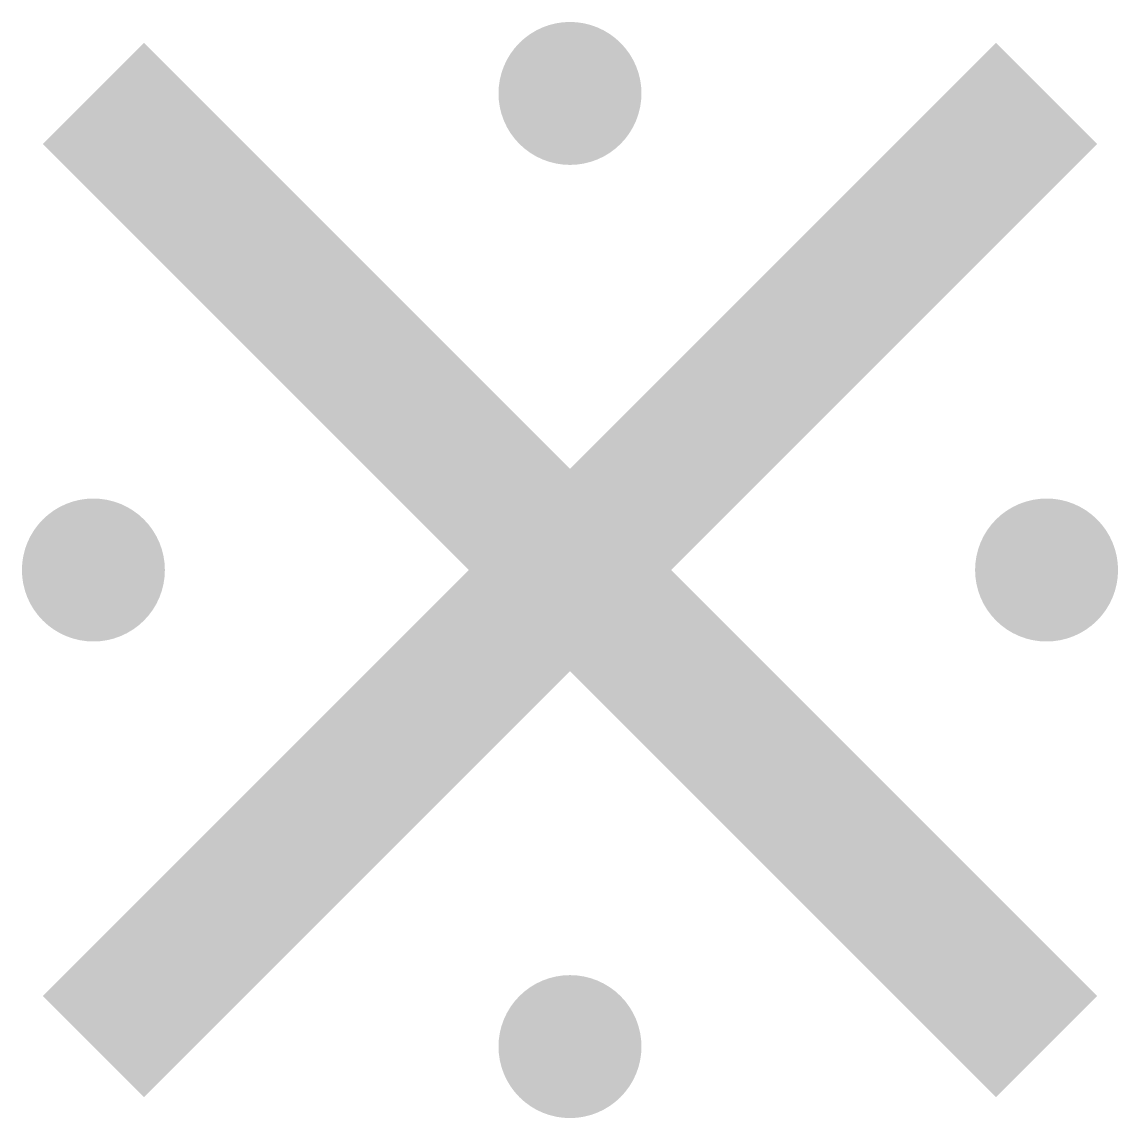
# Model space of a CAD drawing. Header units: metres. Extents: x -17825.13 to -17822.83, y 24685.79 to 24688.09.
import ezdxf

# ---------------------------------------------------------------- set-up
doc = ezdxf.new("R2010")
doc.units = ezdxf.units.M

# ---------------------------------------------------------------- blocks, each defined once
blk = doc.blocks.new('420070')
at = {"const_width": 0.3}
for points in [[(-1, 1), (0, 0), (-1, -1)], [(-1, 1), (0, 0), (1, 1)], [(0, 0), (1, -1)]]:
    blk.add_lwpolyline(points, dxfattribs=at)
at = {"const_width": 0.15}
for points in [[(-0.075, 1, 1), (0.075, 1, 1)], [(-1, 0.075, -1), (-1, -0.075, -1)], [(0.925, 0, 1), (1.075, 0, 1)], [(0, -0.925, -1), (0, -1.075, -1)]]:
    blk.add_lwpolyline(points, format="xyb", close=True, dxfattribs=at)

msp = doc.modelspace()

# ---------------------------------------------------------------- block references
msp.add_blockref('420070', (-17823.9836, 24686.9386))

doc.saveas('drawing.dxf')
